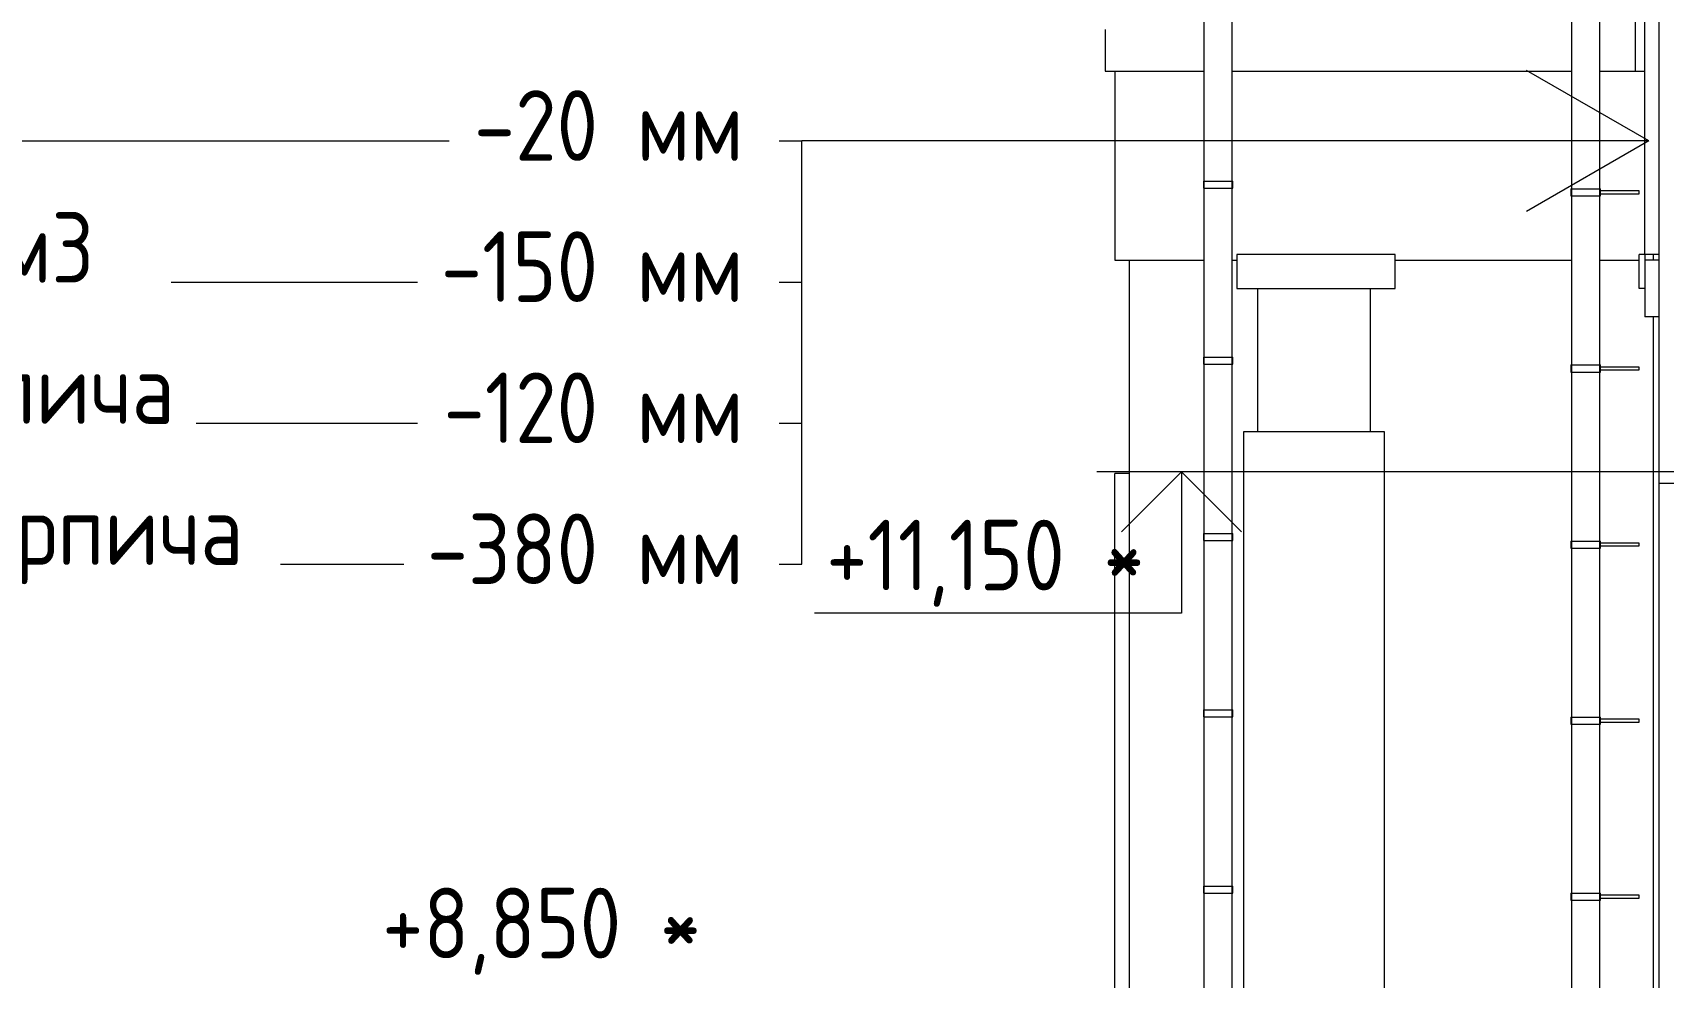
# Model space of a CAD drawing. Header units: millimetres. Extents: x -3929 to 624051, y 52832 to 514950.
# Drawn here: x 479689 to 485465, y 122105 to 125453 of the extents above; entities that cross this region are included whole.
import ezdxf

# ---------------------------------------------------------------- set-up
doc = ezdxf.new("R2010")
doc.units = ezdxf.units.MM
for name, color, linetype, lineweight in [('Аннотация', 7, 'Continuous', 18), ('Обобщенные модели', 7, 'Continuous', 18), ('Отметки', 7, 'Continuous', 9), ('Стены наружные', 7, 'Continuous', 18), ('Стены отделка', 7, 'Continuous', 30)]:
    doc.layers.add(name, color=color, linetype=linetype, lineweight=lineweight)
doc.styles.add('GOST Common_1', font='GOST_Common.ttf', dxfattribs={"width": 0.9, "height": 250})
doc.styles.add('GOST Common_2', font='GOST_Common.ttf', dxfattribs={"width": 0.9, "height": 250})

# ---------------------------------------------------------------- blocks, each defined once
blk = doc.blocks.new('Водосток - Тип 1 _карниз больше 490мм_-5158564-Разрез 2-2')
at = {"layer": 'Обобщенные модели'}
for p, q in [((106.1, 15291.1), (106.1, 4975)), ((206.1, 4975), (206.1, 15291.1)), ((104.1, 12180.8), (104.1, 12155.8)), ((104.1, 12180.8), (156.1, 12180.8)), ((104.1, 12155.8), (156.1, 12155.8)), ((156.1, 12180.8), (208.1, 12180.8)), ((156.1, 12155.8), (208.1, 12155.8)), ((208.1, 12155.8), (208.1, 12180.8)), ((104.1, 11556.3), (104.1, 11531.3)), ((104.1, 11556.3), (156.1, 11556.3)), ((156.1, 11556.3), (208.1, 11556.3)), ((208.1, 11531.3), (208.1, 11556.3)), ((104.1, 11531.3), (156.1, 11531.3)), ((156.1, 11531.3), (208.1, 11531.3)), ((104.1, 10931.8), (104.1, 10906.8)), ((104.1, 10931.8), (156.1, 10931.8)), ((156.1, 10931.8), (208.1, 10931.8)), ((208.1, 10906.8), (208.1, 10931.8)), ((104.1, 10906.8), (156.1, 10906.8)), ((156.1, 10906.8), (208.1, 10906.8)), ((104.1, 10307.2), (104.1, 10282.2)), ((104.1, 10307.2), (156.1, 10307.2)), ((104.1, 10282.2), (156.1, 10282.2)), ((156.1, 10307.2), (208.1, 10307.2)), ((156.1, 10282.2), (208.1, 10282.2)), ((208.1, 10282.2), (208.1, 10307.2)), ((104.1, 9682.7), (104.1, 9657.7)), ((104.1, 9682.7), (156.1, 9682.7)), ((104.1, 9657.7), (156.1, 9657.7)), ((156.1, 9682.7), (208.1, 9682.7)), ((156.1, 9657.7), (208.1, 9657.7)), ((208.1, 9657.7), (208.1, 9682.7))]:
    blk.add_line(p, q, dxfattribs=at)
blk = doc.blocks.new('Водосток - Тип 1 _карниз больше 490мм_-5161094-Разрез 2-2')
at = {"layer": 'Обобщенные модели'}
for p, q in [((1408.2, 15259.5), (1408.2, 4975)), ((1508.2, 4975), (1508.2, 15259.5)), ((1406.2, 12152.9), (1406.2, 12127.9)), ((1406.2, 12152.9), (1510.2, 12152.9)), ((1648.2, 12145.4), (1508.2, 12145.4)), ((1508.2, 12135.4), (1648.2, 12135.4)), ((1510.2, 12127.9), (1510.2, 12152.9)), ((1648.2, 12140.4), (1648.2, 12145.4)), ((1648.2, 12135.4), (1648.2, 12140.4)), ((1406.2, 12127.9), (1510.2, 12127.9)), ((1406.2, 11529.1), (1406.2, 11504.1)), ((1406.2, 11529.1), (1510.2, 11529.1)), ((1406.2, 11504.1), (1510.2, 11504.1)), ((1648.2, 11521.6), (1508.2, 11521.6)), ((1508.2, 11511.6), (1648.2, 11511.6)), ((1510.2, 11504.1), (1510.2, 11529.1)), ((1648.2, 11516.6), (1648.2, 11521.6)), ((1648.2, 11511.6), (1648.2, 11516.6)), ((1406.2, 10905.3), (1406.2, 10880.3)), ((1406.2, 10905.3), (1510.2, 10905.3)), ((1406.2, 10880.3), (1510.2, 10880.3)), ((1648.2, 10897.8), (1508.2, 10897.8)), ((1508.2, 10887.8), (1648.2, 10887.8)), ((1510.2, 10880.3), (1510.2, 10905.3)), ((1648.2, 10892.8), (1648.2, 10897.8)), ((1648.2, 10887.8), (1648.2, 10892.8)), ((1406.2, 10281.5), (1406.2, 10256.5)), ((1406.2, 10281.5), (1510.2, 10281.5)), ((1510.2, 10256.5), (1510.2, 10281.5)), ((1406.2, 10256.5), (1510.2, 10256.5)), ((1648.2, 10274), (1508.2, 10274)), ((1508.2, 10264), (1648.2, 10264)), ((1648.2, 10269), (1648.2, 10274)), ((1648.2, 10264), (1648.2, 10269)), ((1406.2, 9657.7), (1406.2, 9632.7)), ((1406.2, 9657.7), (1510.2, 9657.7)), ((1648.2, 9650.2), (1508.2, 9650.2)), ((1510.2, 9632.7), (1510.2, 9657.7)), ((1648.2, 9645.2), (1648.2, 9650.2)), ((1406.2, 9632.7), (1510.2, 9632.7)), ((1508.2, 9640.2), (1648.2, 9640.2)), ((1648.2, 9640.2), (1648.2, 9645.2))]:
    blk.add_line(p, q, dxfattribs=at)
blk = doc.blocks.new('Высотные отметки - Стрелка вниз-12094-Разрез 2-2')
at = {"layer": 'Аннотация', "lineweight": 20}
for p, q in [((23173.6, 3220), (22573.6, 3220)), ((22873.6, 3220), (22661.5, 3007.9)), ((22873.6, 3220), (22873.6, 2720)), ((22873.6, 3220), (23085.7, 3007.9)), ((22873.6, 2720), (21573.6, 2720))]:
    blk.add_line(p, q, dxfattribs=at)
blk = doc.blocks.new('ADSK_Обозначение_ФлажокПирогаКонструкции - Разрез Фасад-2579312-Разрез 2-2')
at = {"layer": 'Аннотация', "lineweight": 20}
for p, q in [((1681.8, 12322.7), (1248.8, 12572.7)), ((-9818.2, 12322.7), (-1318.2, 12322.7)), ((1681.8, 12322.7), (-1318.2, 12322.7)), ((-1318.2, 11822.7), (-1318.2, 12322.7)), ((1681.8, 12322.7), (1248.8, 12072.7)), ((-9818.2, 11822.7), (-1318.2, 11822.7)), ((-1318.2, 11322.7), (-1318.2, 11822.7)), ((-9818.2, 11322.7), (-1318.2, 11322.7)), ((-1318.2, 10822.7), (-1318.2, 11322.7)), ((-9818.2, 10822.7), (-1318.2, 10822.7))]:
    blk.add_line(p, q, dxfattribs=at)

msp = doc.modelspace()

# ---------------------------------------------------------------- linework, layer by layer
at = {"layer": 'Отметки', "lineweight": 5}
msp.add_line((485959.739, 123895.933), (483757.742, 123895.933), dxfattribs=at)
at = {"layer": 'Стены наружные'}
for p, q in [((483487.211, 125463.658), (483487.211, 125315.933)), ((483487.211, 125315.933), (483837.211, 125315.933)), ((483522.211, 125315.933), (483522.211, 124645.933)), ((483937.211, 125315.933), (485139.344, 125315.933)), ((485239.344, 125315.933), (485364.344, 125315.933)), ((483522.211, 124645.933), (483837.211, 124645.933)), ((483572.211, 124645.933), (483572.211, 117720.933)), ((483937.211, 124645.933), (483953.541, 124645.933)), ((484514.245, 124665.933), (483953.541, 124665.933)), ((483953.541, 124665.933), (483953.541, 124545.933)), ((484514.245, 124545.933), (484514.245, 124665.933)), ((484514.245, 124645.933), (485139.344, 124645.933)), ((485239.344, 124645.933), (485379.344, 124645.933)), ((485379.344, 124545.933), (485379.344, 124665.933)), ((485399.344, 124665.933), (485379.344, 124665.933)), ((485399.344, 124665.933), (485399.344, 124445.933)), ((485449.344, 124645.933), (485399.344, 124645.933)), ((485429.344, 124645.933), (485429.344, 124665.933)), ((485448.344, 124665.933), (485448.344, 117720.933)), ((483953.541, 124545.933), (484514.245, 124545.933)), ((484027.191, 124545.933), (484027.191, 124037.97)), ((484427.191, 124037.97), (484427.191, 124545.933)), ((485399.344, 124545.933), (485379.344, 124545.933)), ((485448.344, 124445.933), (485399.344, 124445.933)), ((485429.344, 117520.933), (485429.344, 124445.933)), ((484477.191, 124037.97), (483977.191, 124037.97)), ((483977.191, 124037.97), (483977.191, 117720.933)), ((484477.191, 117720.933), (484477.191, 124037.97)), ((483522.211, 117720.933), (483522.211, 123890.933)), ((483572.211, 123890.933), (483522.211, 123890.933)), ((485449.344, 121595.933), (485449.344, 123855.933))]:
    msp.add_line(p, q, dxfattribs=at)
at = {"layer": 'Стены отделка', "lineweight": 9}
for p, q in [((485449.344, 123855.933), (485449.344, 125525.933)), ((485364.344, 125503.051), (485364.344, 125315.933)), ((485399.344, 124665.933), (485399.344, 125503.051)), ((485449.344, 124665.933), (485449.344, 125475.933)), ((485364.344, 125315.933), (485399.344, 125315.933)), ((485449.344, 124665.933), (485399.344, 124665.933)), ((485448.344, 123855.933), (485619.344, 123855.933))]:
    msp.add_line(p, q, dxfattribs=at)

# ---------------------------------------------------------------- block references
at = {"layer": 'Аннотация'}
msp.add_blockref('ADSK_Обозначение_ФлажокПирогаКонструкции - Разрез Фасад-2579312-Разрез 2-2', (483731.112, 112745.933), dxfattribs=at)
at = {"layer": 'Обобщенные модели'}
for name in ['Водосток - Тип 1 _карниз больше 490мм_-5158564-Разрез 2-2', 'Водосток - Тип 1 _карниз больше 490мм_-5161094-Разрез 2-2']:
    msp.add_blockref(name, (483731.112, 112745.933), dxfattribs=at)
at = {"layer": 'Отметки', "lineweight": 20}
msp.add_blockref('Высотные отметки - Стрелка вниз-12094-Разрез 2-2', (460884.126, 120675.933), dxfattribs=at)

# ---------------------------------------------------------------- texts
at = {"layer": 'Отметки', "lineweight": 20, "char_height": 250, "attachment_point": 1, "line_spacing_factor": 1.022761, "style": 'GOST Common_1'}
for s, insert, width in [('+11,150 *', (482499.583, 123726.489), 1339.58129), ('+8,850 *', (480926.754, 122422.64), 1306.39347)]:
    msp.add_mtext(s, dxfattribs=dict(at, insert=insert, width=width))

# ---------------------------------------------------------------- next in the draw order: texts
at = {"layer": 'Аннотация', "lineweight": 9, "char_height": 250, "line_spacing_factor": 1.022766, "style": 'GOST Common_2', "bg_fill": 2}
for s, insert, width, attachment_point in [('\\pxqr,t4.572,9.144,13.716,18.288,22.86,27.432,32.004,36.576,41.148,45.72,50.292,54.864,59.436,64.008,68.58,73.152,77.724,82.296,86.868,91.44,96.012,100.584,105.156,109.728,114.3,118.872,123.444,128.016,132.588,137.16,141.732,146.304;{-20 мм}', (482206.768, 124998.305), 917.1, 9), ('\\pxt4.572,9.144,13.716,18.288,22.86,27.432,32.004,36.576,41.148,45.72,50.292,54.864,59.436,64.008,68.58,73.152,77.724,82.296,86.868,91.44,96.012,100.584,105.156,109.728,114.3,118.872,123.444,128.016,132.588,137.16,141.732,146.304;{Утеплитель (сущ.) из мин.ваты р=130кг/м3}', (474088.684, 124498.305), 5965.2, 7)]:
    msp.add_mtext(s, dxfattribs=dict(at, insert=insert, width=width, attachment_point=attachment_point))

# ---------------------------------------------------------------- next in the draw order: texts
for s, insert, width, attachment_point in [('\\pxqr,t4.572,9.144,13.716,18.288,22.86,27.432,32.004,36.576,41.148,45.72,50.292,54.864,59.436,64.008,68.58,73.152,77.724,82.296,86.868,91.44,96.012,100.584,105.156,109.728,114.3,118.872,123.444,128.016,132.588,137.16,141.732,146.304;{-150 мм}', (482206.768, 124498.305), 1029.6, 9), ('\\pxt4.572,9.144,13.716,18.288,22.86,27.432,32.004,36.576,41.148,45.72,50.292,54.864,59.436,64.008,68.58,73.152,77.724,82.296,86.868,91.44,96.012,100.584,105.156,109.728,114.3,118.872,123.444,128.016,132.588,137.16,141.732,146.304;{Кирпичная кладка из силикатного кирпича}', (474088.684, 123998.305), 6054.3, 7)]:
    msp.add_mtext(s, dxfattribs=dict(at, insert=insert, width=width, attachment_point=attachment_point))

# ---------------------------------------------------------------- next in the draw order: texts
for s, insert, width, attachment_point in [('\\pxqr,t4.572,9.144,13.716,18.288,22.86,27.432,32.004,36.576,41.148,45.72,50.292,54.864,59.436,64.008,68.58,73.152,77.724,82.296,86.868,91.44,96.012,100.584,105.156,109.728,114.3,118.872,123.444,128.016,132.588,137.16,141.732,146.304;{-120 мм}', (482206.768, 123998.305), 1029.6, 9), ('\\pxt4.572,9.144,13.716,18.288,22.86,27.432,32.004,36.576,41.148,45.72,50.292,54.864,59.436,64.008,68.58,73.152,77.724,82.296,86.868,91.44,96.012,100.584,105.156,109.728,114.3,118.872,123.444,128.016,132.588,137.16,141.732,146.304;{Кирпичная кладка из керамического кирпича}', (474088.684, 123498.305), 6352.2, 7)]:
    msp.add_mtext(s, dxfattribs=dict(at, insert=insert, width=width, attachment_point=attachment_point))

# ---------------------------------------------------------------- next in the draw order: texts
at = {"layer": 'Аннотация', "lineweight": 9, "insert": (482206.768, 123498.305), "char_height": 250, "width": 1077.3, "attachment_point": 9, "line_spacing_factor": 1.022766, "style": 'GOST Common_2', "bg_fill": 2}
msp.add_mtext('\\pxqr,t4.572,9.144,13.716,18.288,22.86,27.432,32.004,36.576,41.148,45.72,50.292,54.864,59.436,64.008,68.58,73.152,77.724,82.296,86.868,91.44,96.012,100.584,105.156,109.728,114.3,118.872,123.444,128.016,132.588,137.16,141.732,146.304;{-380 мм}', dxfattribs=at)

doc.saveas('drawing.dxf')
